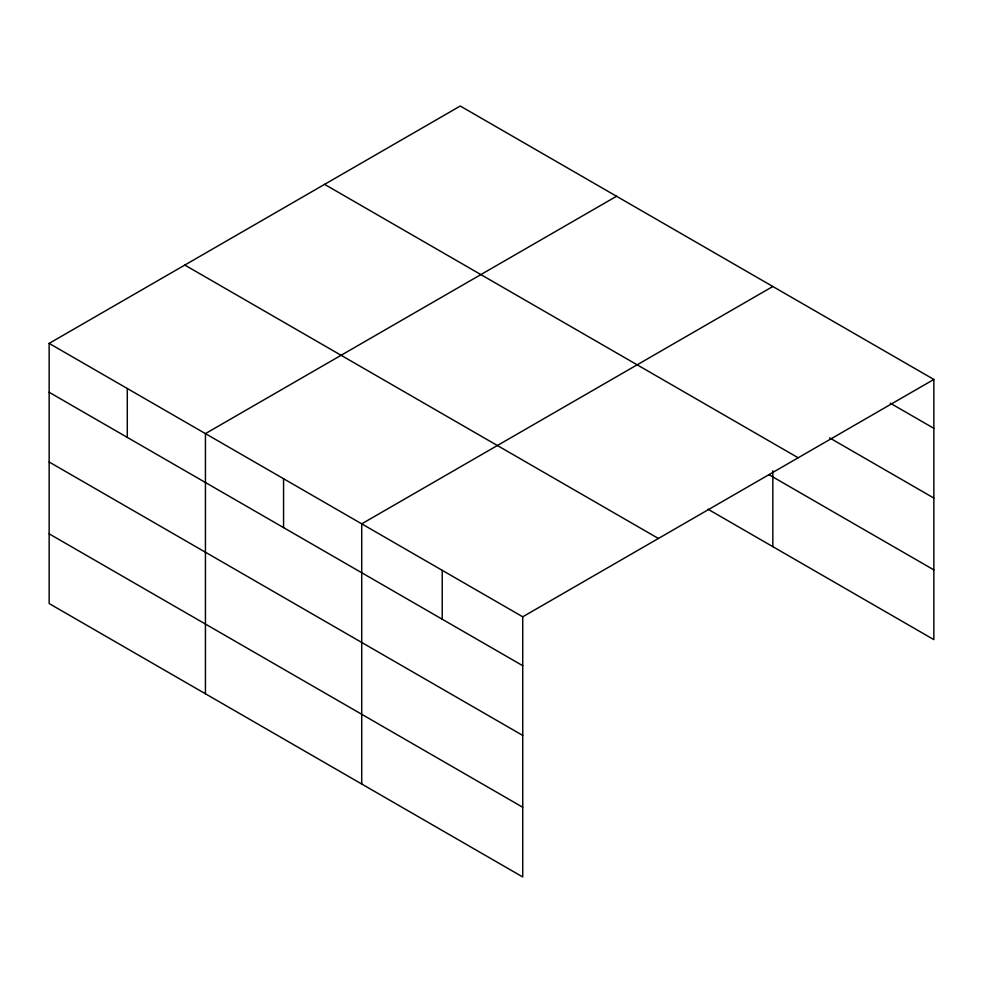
<?xml version="1.0" encoding="UTF-8"?>
<svg xmlns="http://www.w3.org/2000/svg" width="983" height="983" viewBox="0 0 983 983"><rect width="100%" height="100%" fill="white"/><g stroke="black" fill="none" stroke-linecap="round" stroke-linejoin="round"><path stroke-width="1.47" d="M707.932 509.182L933.85 639.614L933.85 379.45L460.265 106.029L49.15 343.386L49.15 603.55L522.735 876.971L522.735 616.808L49.15 343.386M616.55 196.256L205.435 433.614L205.435 693.777M772.835 286.483L361.719 523.841L361.719 784.004M522.735 616.808L933.85 379.45M890.291 403.19L933.85 428.342M829.578 437.865L933.85 498.062M324.599 184.362L798.184 457.783M768.853 474.642L933.85 569.894M184.816 265.066L658.401 538.475M49.15 392.278L522.735 665.7M49.15 461.998L522.735 735.419M49.15 533.83L522.735 807.252M772.835 470.82L772.835 546.646M442.227 570.324L442.227 619.216M283.571 478.733L283.571 527.625M127.286 388.506L127.286 437.386"/></g></svg>
